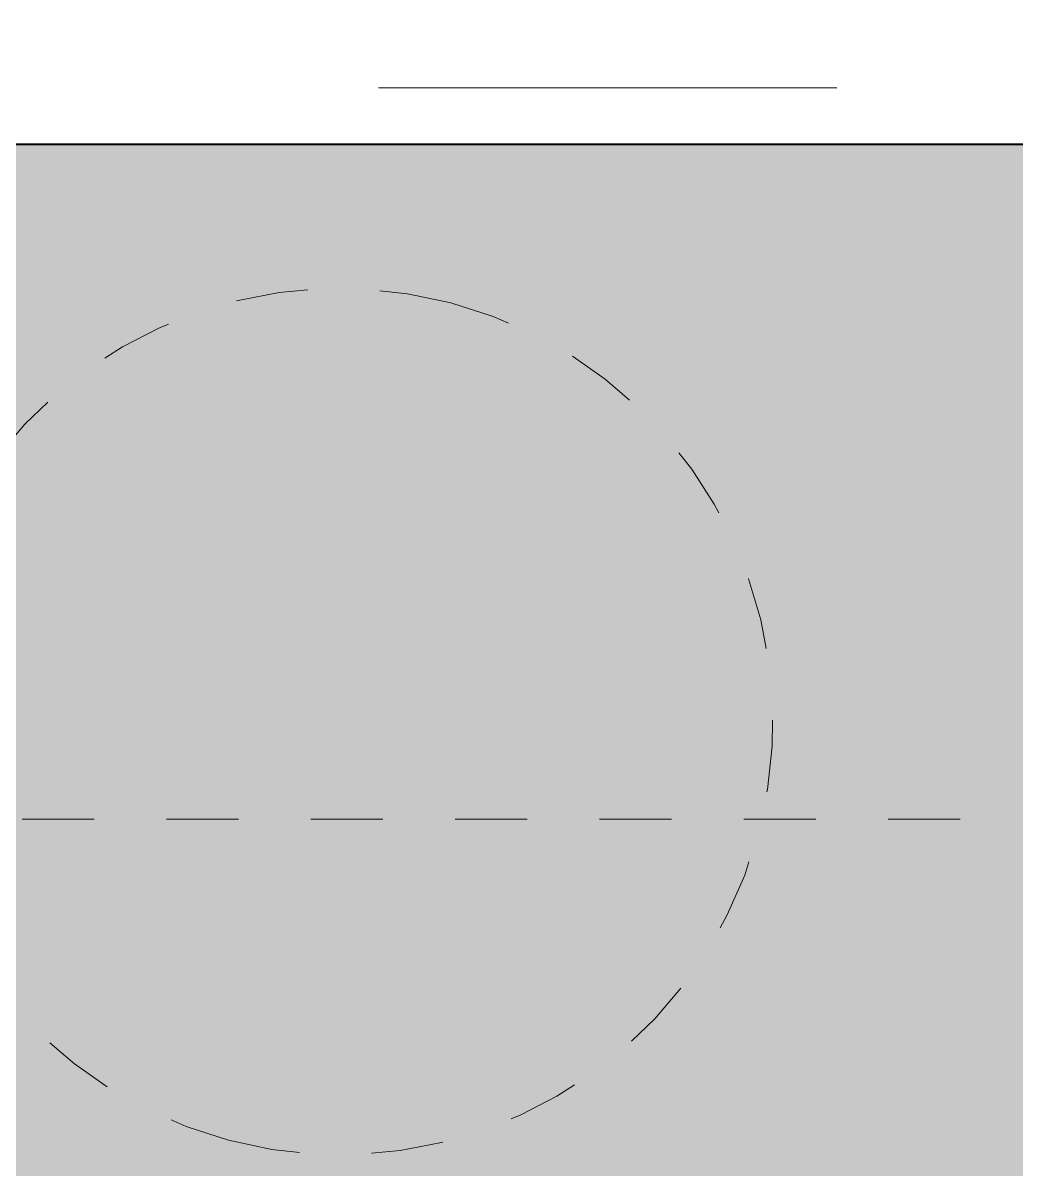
# Model space of a CAD drawing. Header units: metres. Extents: x -355 to -223, y 3 to 561.
# Drawn here: x -253.581 to -252.205, y 544.634 to 546.221 of the extents above; entities that cross this region are included whole.
import ezdxf

# ---------------------------------------------------------------- set-up
doc = ezdxf.new("R2010")
doc.units = ezdxf.units.M
doc.linetypes.add('JacobsDash', pattern=[0.0045, 0.003, -0.0015])
doc.linetypes.add('JacobsGridLine', pattern=[0.0145, 0.01, -0.001, 0.0025, -0.001])
for name, color, linetype, lineweight in [('A-DETL', 7, 'Continuous', 13), ('A-DETL-GENF', 7, 'Continuous', 9), ('S-BEAM', 7, 'Continuous', 40), ('S-FNDN-HDLN', 7, 'JacobsDash', 15), ('S-GRID', 7, 'Continuous', 9)]:
    doc.layers.add(name, color=color, linetype=linetype, lineweight=lineweight)

# ---------------------------------------------------------------- blocks, each defined once
blk = doc.blocks.new('01_SFO_FRP_Pile_CastInPlace_CS_BR08 - CAST-IN-PLACE PILE - 1200-8642141-DRG-2873035 - CONSTRUCTION SEQUENCE STAGE A9')
at = {"layer": 'S-FNDN-HDLN'}
for start, end in [(90, 270), (270, 90)]:
    blk.add_arc((0, 0), 0.6, start, end, dxfattribs=at)

msp = doc.modelspace()

# ---------------------------------------------------------------- hatches: boundary and pattern name
at = {"layer": 'A-DETL-GENF'}
h = msp.add_hatch(dxfattribs=at)
h.set_pattern_fill('FP_7', color=256, style=0, pattern_type=2)
h.set_pattern_definition([(0, (-512.804, -694.024), (0.635, 0.635), [0.635, -0.635])])
h.paths.add_polyline_path([(-258.6145, 546.0535), (-250.2397, 546.0536), (-250.2285, 546.1178), (-249.8604, 546.0536), (-244.3991, 546.0535), (-244.4061, 549.0535), (-275.1807, 549.0535), (-275.1807, 546.0536), (-269.5818, 546.0536), (-269.5676, 546.1351), (-269.0999, 546.0536), (-258.6145, 546.0536)])
at = {"layer": 'S-BEAM', "lineweight": 5, "true_color": 0xc0c0c0}
h = msp.add_hatch(color=9, dxfattribs=at)
h.paths.add_polyline_path([(-256.1793, 544.6136), (-250.4906, 544.6136), (-250.2397, 546.0536), (-256.1793, 546.0536), (-256.1793, 544.8182)])
h.paths.add_polyline_path([(-249.9272, 544.6136), (-244.4026, 544.6136), (-244.4043, 546.0536), (-249.8604, 546.0536), (-249.6818, 546.0225), (-249.8916, 544.8182)])

# ---------------------------------------------------------------- linework, layer by layer
at = {"layer": 'A-DETL', "lineweight": 15}
msp.add_line((-269.0991, 546.0535), (-250.2397, 546.0535), dxfattribs=at)
at = {"layer": 'S-BEAM'}
msp.add_line((-256.1793, 546.0536), (-250.2397, 546.0536), dxfattribs=at)
at = {"layer": 'S-GRID', "linetype": 'JacobsGridLine', "lineweight": 18}
msp.add_line((-277.7823, 545.1185), (-243.5515, 545.1185), dxfattribs=at)

# ---------------------------------------------------------------- block references
at = {"layer": 'S-FNDN-HDLN', "rotation": 165.1169444444439}
msp.add_blockref('01_SFO_FRP_Pile_CastInPlace_CS_BR08 - CAST-IN-PLACE PILE - 1200-8642141-DRG-2873035 - CONSTRUCTION SEQUENCE STAGE A9', (-253.1421, 545.2536), dxfattribs=at)

doc.saveas('drawing.dxf')
